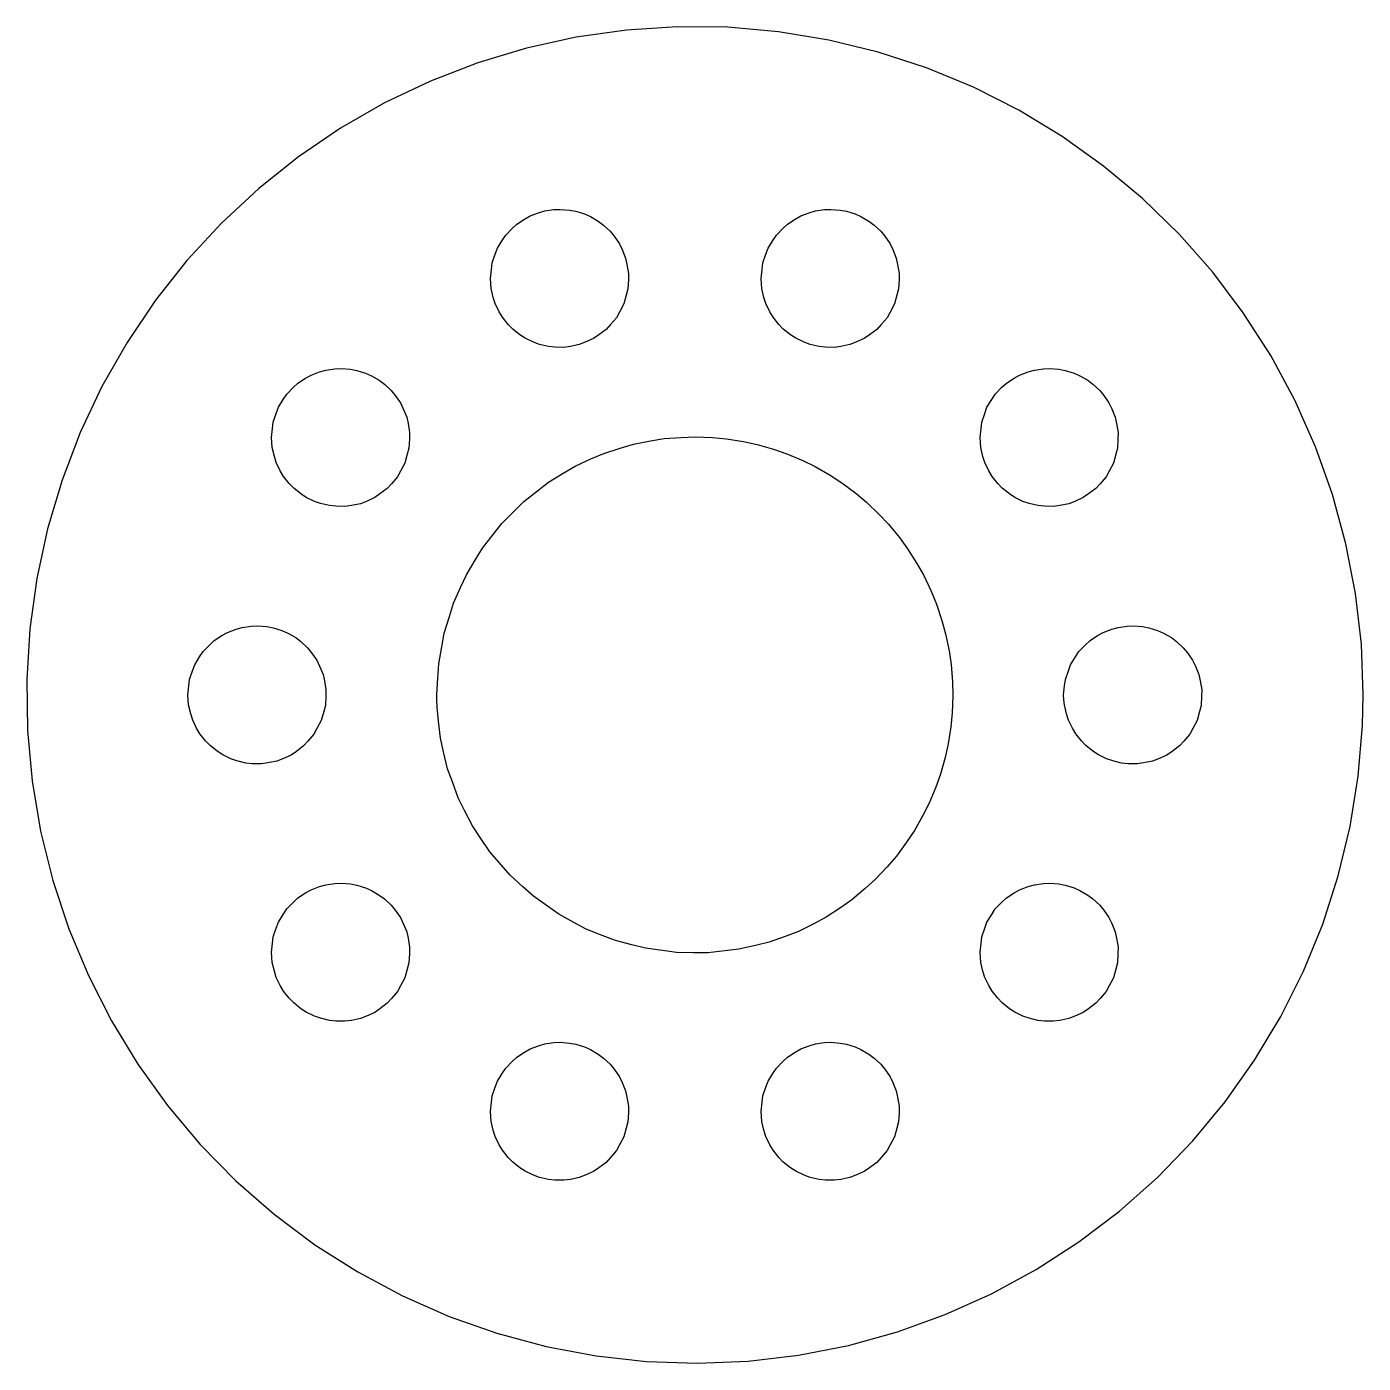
# Model space of a CAD drawing. Extents: x -92 to 14, y -27 to 27.
# Drawn here: x -14.5 to 14.5, y -14.5 to 14.49 of the extents above; entities that cross this region are included whole.
import ezdxf

# ---------------------------------------------------------------- set-up
doc = ezdxf.new("R2010")
doc.units = 0
doc.layers.get('0').update_dxf_attribs({"true_color": 0xffffff})

# ---------------------------------------------------------------- blocks, each defined once
blk = doc.blocks.new('блок 1')
for p, q in [((1.0445, 1.42506), (1.17944, 1.46395)), ((1.17944, 1.46395), (1.37516, 1.4916)), ((1.37516, 1.4916), (1.51544, 1.49806)), ((1.51544, 1.49806), (1.71247, 1.48233)), ((1.71247, 1.48233), (1.85041, 1.456)), ((1.85041, 1.456), (2.03925, 1.39763)), ((0.4693, 1.08206), (0.5721, 1.17776)), ((0.5721, 1.17776), (0.7373, 1.28616)), ((0.7373, 1.28616), (0.8595, 1.35535)), ((0.8595, 1.35535), (1.0445, 1.42506)), ((2.03925, 1.39763), (2.16729, 1.33997)), ((2.16729, 1.33997), (2.33884, 1.24178)), ((2.33884, 1.24178), (2.44997, 1.15593)), ((0.2539, 0.82323), (0.3317, 0.940193)), ((0.3317, 0.940193), (0.4693, 1.08206)), ((2.44997, 1.15593), (2.59595, 1.02267)), ((2.59595, 1.02267), (2.68408, 0.913342)), ((2.68408, 0.913342), (2.79745, 0.751428)), ((0.1022, 0.522914), (0.1506, 0.654737)), ((0.1506, 0.654737), (0.2539, 0.82323)), ((2.79745, 0.751428), (2.85776, 0.624607)), ((2.85776, 0.624607), (2.93305, 0.441851)), ((0.0217, 0.196463), (0.0381, 0.335926)), ((0.0381, 0.335926), (0.1022, 0.522914)), ((2.93305, 0.441851), (2.96223, 0.304486)), ((2.96223, 0.304486), (2.99581, 0.109701)), ((0, 0), (0.0217, 0.196463)), ((2.99581, 0.109701), (2.99225, -0.030682)), ((0.0066, -0.108968), (0, 0)), ((0.0167, -0.218735), (0.0066, -0.108968)), ((0.0621, -0.411125), (0.0167, -0.218735)), ((2.9825, -0.2281), (2.94642, -0.363812)), ((2.99225, -0.030682), (2.9825, -0.2281)), ((0.1038, -0.545228), (0.0621, -0.411125)), ((0.19, -0.723083), (0.1038, -0.545228)), ((2.89381, -0.554341), (2.80088, -0.728791)), ((2.94642, -0.363812), (2.89381, -0.554341)), ((0.2617, -0.843827), (0.19, -0.723083)), ((0.3847, -0.998568), (0.2617, -0.843827)), ((2.73423, -0.852399), (2.60546, -1.00235)), ((2.80088, -0.728791), (2.73423, -0.852399)), ((0.4825, -1.09934), (0.3847, -0.998568)), ((0.6363, -1.2235), (0.4825, -1.09934)), ((2.51191, -1.10709), (2.35351, -1.22532)), ((2.60546, -1.00235), (2.51191, -1.10709)), ((0.7548, -1.29878), (0.6363, -1.2235)), ((0.932, -1.38638), (0.7548, -1.29878)), ((1.06479, -1.43204), (0.932, -1.38638)), ((1.25683, -1.47884), (1.06479, -1.43204)), ((1.927, -1.43735), (1.73332, -1.47683)), ((2.05779, -1.38624), (1.927, -1.43735)), ((2.23818, -1.30544), (2.05779, -1.38624)), ((2.35351, -1.22532), (2.23818, -1.30544)), ((1.39661, -1.49239), (1.25683, -1.47884)), ((1.59423, -1.49614), (1.39661, -1.49239)), ((1.73332, -1.47683), (1.59423, -1.49614))]:
    blk.add_line(p, q)

msp = doc.modelspace()

# ---------------------------------------------------------------- linework, layer by layer
for p, q in [((-2.57731, 14.2691), (-3.65419, 14.032)), ((-1.48553, 14.4237), (-2.57731, 14.2691)), ((-0.385152, 14.4949), (-1.48553, 14.4237)), ((0.717449, 14.4822), (-0.385152, 14.4949)), ((1.8159, 14.3858), (0.717449, 14.4822)), ((2.90385, 14.2063), (1.8159, 14.3858)), ((-3.65419, 14.032), (-4.70994, 13.7137)), ((3.97501, 13.9445), (2.90385, 14.2063)), ((5.02318, 13.6021), (3.97501, 13.9445)), ((-4.70994, 13.7137), (-5.73844, 13.3162)), ((6.0423, 13.1811), (5.02318, 13.6021)), ((-5.73844, 13.3162), (-6.73377, 12.8416)), ((7.02648, 12.6838), (6.0423, 13.1811)), ((-6.73377, 12.8416), (-7.69015, 12.2928)), ((7.97002, 12.1132), (7.02648, 12.6838)), ((-7.69015, 12.2928), (-8.60206, 11.6728)), ((8.86748, 11.4725), (7.97002, 12.1132)), ((-8.60206, 11.6728), (-9.46422, 10.9854)), ((9.71365, 10.7655), (8.86748, 11.4725)), ((-9.46422, 10.9854), (-10.2717, 10.2344)), ((10.5036, 9.99617), (9.71365, 10.7655)), ((-3.57611, 10.3904), (-3.39116, 10.4601)), ((-3.39116, 10.4601), (-3.25622, 10.499)), ((-3.25622, 10.499), (-3.0605, 10.5266)), ((-3.0605, 10.5266), (-2.92022, 10.5331)), ((-2.92022, 10.5331), (-2.72319, 10.5174)), ((-2.72319, 10.5174), (-2.58525, 10.491)), ((-2.58525, 10.491), (-2.39641, 10.4327)), ((2.29521, 10.3904), (2.48017, 10.4601)), ((2.48017, 10.4601), (2.6151, 10.499)), ((2.6151, 10.499), (2.81082, 10.5266)), ((2.81082, 10.5266), (2.9511, 10.5331)), ((2.9511, 10.5331), (3.14813, 10.5174)), ((3.14813, 10.5174), (3.28607, 10.491)), ((3.28607, 10.491), (3.47491, 10.4327)), ((-10.2717, 10.2344), (-11.0197, 9.42426)), ((-3.96637, 10.1171), (-3.86359, 10.2128)), ((-3.86359, 10.2128), (-3.69831, 10.3212)), ((-3.69831, 10.3212), (-3.57611, 10.3904)), ((-2.39641, 10.4327), (-2.26837, 10.375)), ((-2.26837, 10.375), (-2.09682, 10.2768)), ((-2.09682, 10.2768), (-1.98569, 10.191)), ((-1.98569, 10.191), (-1.83971, 10.0577)), ((1.90495, 10.1171), (2.00773, 10.2128)), ((2.00773, 10.2128), (2.17301, 10.3212)), ((2.17301, 10.3212), (2.29521, 10.3904)), ((3.47491, 10.4327), (3.60295, 10.375)), ((3.60295, 10.375), (3.7745, 10.2768)), ((3.7745, 10.2768), (3.88563, 10.191)), ((3.88563, 10.191), (4.03162, 10.0577)), ((-4.18171, 9.85827), (-4.104, 9.97523)), ((-4.104, 9.97523), (-3.96637, 10.1171)), ((-1.83971, 10.0577), (-1.75158, 9.94838)), ((-1.75158, 9.94838), (-1.63821, 9.78647)), ((1.68961, 9.85827), (1.76732, 9.97523)), ((1.76732, 9.97523), (1.90495, 10.1171)), ((4.03162, 10.0577), (4.11975, 9.94838)), ((4.11975, 9.94838), (4.23312, 9.78647)), ((11.2329, 9.16908), (10.5036, 9.99617)), ((-4.33345, 9.55795), (-4.28505, 9.68978)), ((-4.28505, 9.68978), (-4.18171, 9.85827)), ((-1.63821, 9.78647), (-1.5779, 9.65965)), ((-1.5779, 9.65965), (-1.50261, 9.47689)), ((1.53787, 9.55795), (1.58627, 9.68978)), ((1.58627, 9.68978), (1.68961, 9.85827)), ((4.23312, 9.78647), (4.29342, 9.65965)), ((4.29342, 9.65965), (4.36871, 9.47689)), ((-11.0197, 9.42426), (-11.704, 8.55961)), ((-4.41396, 9.2315), (-4.39752, 9.37096)), ((-4.39752, 9.37096), (-4.33345, 9.55795)), ((-1.50261, 9.47689), (-1.47343, 9.33952)), ((-1.47343, 9.33952), (-1.43985, 9.14474)), ((1.45737, 9.2315), (1.4738, 9.37096)), ((1.4738, 9.37096), (1.53787, 9.55795)), ((4.36871, 9.47689), (4.39789, 9.33952)), ((4.39789, 9.33952), (4.43147, 9.14474)), ((-4.43566, 9.03504), (-4.41396, 9.2315)), ((-4.42904, 8.92607), (-4.43566, 9.03504)), ((-1.44341, 9.00435), (-1.45316, 8.80694)), ((-1.43985, 9.14474), (-1.44341, 9.00435)), ((1.43566, 9.03504), (1.45737, 9.2315)), ((1.44228, 8.92607), (1.43566, 9.03504)), ((4.42791, 9.00435), (4.41817, 8.80694)), ((4.43147, 9.14474), (4.42791, 9.00435)), ((11.8972, 8.28896), (11.2329, 9.16908)), ((-4.41891, 8.8163), (-4.42904, 8.92607)), ((-4.37358, 8.62391), (-4.41891, 8.8163)), ((-1.45316, 8.80694), (-1.48924, 8.67122)), ((1.45241, 8.8163), (1.44228, 8.92607)), ((1.49774, 8.62391), (1.45241, 8.8163)), ((4.41817, 8.80694), (4.38208, 8.67122)), ((-11.704, 8.55961), (-12.3206, 7.64546)), ((-4.33191, 8.48981), (-4.37358, 8.62391)), ((-4.24568, 8.31195), (-4.33191, 8.48981)), ((-1.54185, 8.48069), (-1.63478, 8.30625)), ((-1.48924, 8.67122), (-1.54185, 8.48069)), ((1.53941, 8.48981), (1.49774, 8.62391)), ((1.62565, 8.31195), (1.53941, 8.48981)), ((4.32947, 8.48069), (4.23654, 8.30625)), ((4.38208, 8.67122), (4.32947, 8.48069)), ((-4.17398, 8.19121), (-4.24568, 8.31195)), ((-4.05099, 8.03647), (-4.17398, 8.19121)), ((-1.70143, 8.18264), (-1.8302, 8.03268)), ((-1.63478, 8.30625), (-1.70143, 8.18264)), ((1.69735, 8.19121), (1.62565, 8.31195)), ((1.82033, 8.03647), (1.69735, 8.19121)), ((4.1699, 8.18264), (4.04112, 8.03268)), ((4.23654, 8.30625), (4.1699, 8.18264)), ((12.4927, 7.36091), (11.8972, 8.28896)), ((-3.95319, 7.9357), (-4.05099, 8.03647)), ((-3.7994, 7.81153), (-3.95319, 7.9357)), ((-1.92375, 7.92795), (-2.08215, 7.80972)), ((-1.8302, 8.03268), (-1.92375, 7.92795)), ((1.91813, 7.9357), (1.82033, 8.03647)), ((2.07192, 7.81153), (1.91813, 7.9357)), ((3.94757, 7.92795), (3.78917, 7.80972)), ((4.04112, 8.03268), (3.94757, 7.92795)), ((-12.3206, 7.64546), (-12.866, 6.68709)), ((-3.68085, 7.73625), (-3.7994, 7.81153)), ((-3.50366, 7.64866), (-3.68085, 7.73625)), ((-3.37087, 7.603), (-3.50366, 7.64866)), ((-3.17883, 7.55619), (-3.37087, 7.603)), ((-3.03905, 7.54265), (-3.17883, 7.55619)), ((-2.84143, 7.53889), (-3.03905, 7.54265)), ((-2.70234, 7.55821), (-2.84143, 7.53889)), ((-2.50866, 7.59768), (-2.70234, 7.55821)), ((-2.37787, 7.6488), (-2.50866, 7.59768)), ((-2.19748, 7.7296), (-2.37787, 7.6488)), ((-2.08215, 7.80972), (-2.19748, 7.7296)), ((2.19047, 7.73625), (2.07192, 7.81153)), ((2.36766, 7.64866), (2.19047, 7.73625)), ((2.50046, 7.603), (2.36766, 7.64866)), ((2.69249, 7.55619), (2.50046, 7.603)), ((2.83227, 7.54265), (2.69249, 7.55619)), ((3.02989, 7.53889), (2.83227, 7.54265)), ((3.16898, 7.55821), (3.02989, 7.53889)), ((3.36266, 7.59768), (3.16898, 7.55821)), ((3.49345, 7.6488), (3.36266, 7.59768)), ((3.67384, 7.7296), (3.49345, 7.6488)), ((3.78917, 7.80972), (3.67384, 7.7296)), ((13.0159, 6.39029), (12.4927, 7.36091)), ((-8.32611, 6.93931), (-8.14116, 7.00902)), ((-8.14116, 7.00902), (-8.00622, 7.04791)), ((-8.00622, 7.04791), (-7.8105, 7.07556)), ((-7.8105, 7.07556), (-7.67022, 7.08202)), ((-7.67022, 7.08202), (-7.47319, 7.06629)), ((-7.47319, 7.06629), (-7.33525, 7.03996)), ((-7.33525, 7.03996), (-7.14641, 6.98159)), ((-7.14641, 6.98159), (-7.01837, 6.92393)), ((7.04521, 6.93931), (7.23017, 7.00902)), ((7.23017, 7.00902), (7.3651, 7.04791)), ((7.3651, 7.04791), (7.56082, 7.07556)), ((7.56082, 7.07556), (7.7011, 7.08202)), ((7.7011, 7.08202), (7.89813, 7.06629)), ((7.89813, 7.06629), (8.03607, 7.03996)), ((8.03607, 7.03996), (8.22491, 6.98159)), ((8.22491, 6.98159), (8.35295, 6.92393)), ((-12.866, 6.68709), (-13.3369, 5.69005)), ((-8.71637, 6.66602), (-8.6136, 6.76172)), ((-8.6136, 6.76172), (-8.44832, 6.87012)), ((-8.44832, 6.87012), (-8.32611, 6.93931)), ((-7.01837, 6.92393), (-6.84682, 6.82575)), ((-6.84682, 6.82575), (-6.73569, 6.73989)), ((-6.73569, 6.73989), (-6.58971, 6.60663)), ((6.65495, 6.66602), (6.75773, 6.76172)), ((6.75773, 6.76172), (6.92301, 6.87012)), ((6.92301, 6.87012), (7.04521, 6.93931)), ((8.35295, 6.92393), (8.5245, 6.82575)), ((8.5245, 6.82575), (8.63563, 6.73989)), ((8.63563, 6.73989), (8.78162, 6.60663)), ((-9.03505, 6.2387), (-8.93171, 6.40719)), ((-8.93171, 6.40719), (-8.854, 6.52415)), ((-8.854, 6.52415), (-8.71637, 6.66602)), ((-6.58971, 6.60663), (-6.50158, 6.4973)), ((-6.50158, 6.4973), (-6.38821, 6.33539)), ((6.33627, 6.2387), (6.43961, 6.40719)), ((6.43961, 6.40719), (6.51732, 6.52415)), ((6.51732, 6.52415), (6.65495, 6.66602)), ((8.78162, 6.60663), (8.86975, 6.4973)), ((8.86975, 6.4973), (8.98312, 6.33539)), ((13.4639, 5.38271), (13.0159, 6.39029)), ((-9.14752, 5.91989), (-9.08345, 6.10687)), ((-9.08345, 6.10687), (-9.03505, 6.2387)), ((-6.38821, 6.33539), (-6.3279, 6.20857)), ((-6.3279, 6.20857), (-6.25261, 6.02581)), ((6.2238, 5.91989), (6.28787, 6.10687)), ((6.28787, 6.10687), (6.33627, 6.2387)), ((8.98312, 6.33539), (9.04342, 6.20857)), ((9.04342, 6.20857), (9.11871, 6.02581)), ((-9.16396, 5.78042), (-9.14752, 5.91989)), ((-6.25261, 6.02581), (-6.22344, 5.88845)), ((-6.22344, 5.88845), (-6.18986, 5.69366)), ((6.20737, 5.78042), (6.2238, 5.91989)), ((9.11871, 6.02581), (9.14789, 5.88845)), ((9.14789, 5.88845), (9.18147, 5.69366)), ((-13.3369, 5.69005), (-13.7308, 4.66011)), ((-9.18566, 5.58396), (-9.16396, 5.78042)), ((-9.17904, 5.47499), (-9.18566, 5.58396)), ((-6.19341, 5.55328), (-6.20316, 5.35586)), ((-6.18986, 5.69366), (-6.19341, 5.55328)), ((-1.33267, 5.43854), (-0.967093, 5.51001)), ((-0.967093, 5.51001), (-0.666714, 5.5595)), ((-0.666714, 5.5595), (-0.295216, 5.58676)), ((-0.295216, 5.58676), (0.008959, 5.59921)), ((0.008959, 5.59921), (0.381052, 5.58188)), ((0.381052, 5.58188), (0.684471, 5.5571)), ((0.684471, 5.5571), (1.05183, 5.49542)), ((6.18566, 5.58396), (6.20737, 5.78042)), ((6.19228, 5.47499), (6.18566, 5.58396)), ((9.17792, 5.55328), (9.16817, 5.35586)), ((9.18147, 5.69366), (9.17792, 5.55328)), ((-9.16891, 5.36522), (-9.17904, 5.47499)), ((-9.12358, 5.17283), (-9.16891, 5.36522)), ((-6.23924, 5.22015), (-6.29185, 5.02962)), ((-6.20316, 5.35586), (-6.23924, 5.22015)), ((-2.25861, 5.11729), (-1.97918, 5.2381)), ((-1.97918, 5.2381), (-1.62476, 5.35275)), ((-1.62476, 5.35275), (-1.33267, 5.43854)), ((1.05183, 5.49542), (1.34995, 5.43378)), ((1.34995, 5.43378), (1.7073, 5.32864)), ((1.7073, 5.32864), (1.99567, 5.23106)), ((1.99567, 5.23106), (2.33789, 5.08396)), ((6.20241, 5.36522), (6.19228, 5.47499)), ((6.24774, 5.17283), (6.20241, 5.36522)), ((9.13208, 5.22015), (9.07947, 5.02962)), ((9.16817, 5.35586), (9.13208, 5.22015)), ((13.834, 4.34401), (13.4639, 5.38271)), ((-9.08191, 5.03873), (-9.12358, 5.17283)), ((-8.99568, 4.86088), (-9.08191, 5.03873)), ((-6.29185, 5.02962), (-6.38478, 4.85517)), ((-2.85937, 4.80708), (-2.59678, 4.9611)), ((-2.59678, 4.9611), (-2.25861, 5.11729)), ((2.33789, 5.08396), (2.61219, 4.95191)), ((2.61219, 4.95191), (2.93438, 4.76497)), ((6.28941, 5.03873), (6.24774, 5.17283)), ((6.37565, 4.86088), (6.28941, 5.03873)), ((9.07947, 5.02962), (8.98654, 4.85517)), ((-13.7308, 4.66011), (-14.0452, 3.60321)), ((-8.92397, 4.74013), (-8.99568, 4.86088)), ((-8.80099, 4.58539), (-8.92397, 4.74013)), ((-6.45143, 4.73156), (-6.5802, 4.5816)), ((-6.38478, 4.85517), (-6.45143, 4.73156)), ((-3.17645, 4.6116), (-2.85937, 4.80708)), ((2.93438, 4.76497), (3.19051, 4.60042)), ((6.44735, 4.74013), (6.37565, 4.86088)), ((6.57033, 4.58539), (6.44735, 4.74013)), ((8.9199, 4.73156), (8.79112, 4.5816)), ((8.98654, 4.85517), (8.9199, 4.73156)), ((-8.70319, 4.48462), (-8.80099, 4.58539)), ((-8.5494, 4.36046), (-8.70319, 4.48462)), ((-8.43085, 4.28518), (-8.5494, 4.36046)), ((-6.83215, 4.35864), (-6.94748, 4.27852)), ((-6.67375, 4.47687), (-6.83215, 4.35864)), ((-6.5802, 4.5816), (-6.67375, 4.47687)), ((-3.70972, 4.19469), (-3.41828, 4.42667)), ((-3.41828, 4.42667), (-3.17645, 4.6116)), ((3.19051, 4.60042), (3.48804, 4.37631)), ((3.48804, 4.37631), (3.72217, 4.18172)), ((6.66813, 4.48462), (6.57033, 4.58539)), ((6.82192, 4.36046), (6.66813, 4.48462)), ((6.94047, 4.28518), (6.82192, 4.36046)), ((8.53918, 4.35864), (8.42384, 4.27852)), ((8.69758, 4.47687), (8.53918, 4.35864)), ((8.79112, 4.5816), (8.69758, 4.47687)), ((-8.25366, 4.19758), (-8.43085, 4.28518)), ((-8.12087, 4.15192), (-8.25366, 4.19758)), ((-7.92883, 4.10511), (-8.12087, 4.15192)), ((-7.78905, 4.09157), (-7.92883, 4.10511)), ((-7.59143, 4.08781), (-7.78905, 4.09157)), ((-7.45234, 4.10713), (-7.59143, 4.08781)), ((-7.25866, 4.1466), (-7.45234, 4.10713)), ((-7.12787, 4.19772), (-7.25866, 4.1466)), ((-6.94748, 4.27852), (-7.12787, 4.19772)), ((-3.92716, 3.98162), (-3.70972, 4.19469)), ((3.72217, 4.18172), (3.99078, 3.92365)), ((7.11766, 4.19758), (6.94047, 4.28518)), ((7.25046, 4.15192), (7.11766, 4.19758)), ((7.44249, 4.10511), (7.25046, 4.15192)), ((7.58227, 4.09157), (7.44249, 4.10511)), ((7.77989, 4.08781), (7.58227, 4.09157)), ((7.91898, 4.10713), (7.77989, 4.08781)), ((8.11266, 4.1466), (7.91898, 4.10713)), ((8.24346, 4.19772), (8.11266, 4.1466)), ((8.42384, 4.27852), (8.24346, 4.19772)), ((14.1241, 3.28018), (13.834, 4.34401)), ((-4.18879, 3.71647), (-3.92716, 3.98162)), ((3.99078, 3.92365), (4.1994, 3.70193)), ((-14.0452, 3.60321), (-14.2784, 2.52548)), ((-4.37859, 3.47845), (-4.18879, 3.71647)), ((4.1994, 3.70193), (4.43525, 3.41361)), ((-4.60666, 3.18393), (-4.37859, 3.47845)), ((4.43525, 3.41361), (4.61523, 3.16809)), ((14.3325, 2.19738), (14.1241, 3.28018)), ((-4.95721, 2.60486), (-4.76597, 2.92452)), ((-4.76597, 2.92452), (-4.60666, 3.18393)), ((4.61523, 3.16809), (4.81493, 2.85364)), ((4.81493, 2.85364), (4.96359, 2.58798)), ((-14.2784, 2.52548), (-14.429, 1.43314)), ((-5.23532, 1.98771), (-5.08366, 2.32793)), ((-5.08366, 2.32793), (-4.95721, 2.60486)), ((4.96359, 2.58798), (5.12428, 2.25192)), ((5.12428, 2.25192), (5.2394, 1.9701)), ((14.4581, 1.10188), (14.3325, 2.19738)), ((-5.32702, 1.69742), (-5.23532, 1.98771)), ((5.2394, 1.9701), (5.35877, 1.61725)), ((-5.43693, 1.3415), (-5.32702, 1.69742)), ((5.35877, 1.61725), (5.43861, 1.32347)), ((9.04451, 1.42506), (9.17944, 1.46395)), ((9.17944, 1.46395), (9.37516, 1.4916)), ((9.37516, 1.4916), (9.51544, 1.49806)), ((9.51544, 1.49806), (9.71247, 1.48233)), ((9.71247, 1.48233), (9.85041, 1.456)), ((9.85041, 1.456), (10.0393, 1.39763)), ((-14.429, 1.43314), (-14.4962, 0.332515)), ((-5.4925, 1.04219), (-5.43693, 1.3415)), ((5.43861, 1.32347), (5.51496, 0.958883)), ((8.46929, 1.08206), (8.57207, 1.17776)), ((8.57207, 1.17776), (8.73735, 1.28616)), ((8.73735, 1.28616), (8.85955, 1.35535)), ((8.85955, 1.35535), (9.04451, 1.42506)), ((10.0393, 1.39763), (10.1673, 1.33997)), ((10.1673, 1.33997), (10.3388, 1.24178)), ((10.3388, 1.24178), (10.45, 1.15593)), ((-5.55908, 0.675688), (-5.4925, 1.04219)), ((5.51496, 0.958883), (5.55834, 0.657561)), ((8.25395, 0.82323), (8.33166, 0.940193)), ((8.33166, 0.940193), (8.46929, 1.08206)), ((10.45, 1.15593), (10.596, 1.02267)), ((10.596, 1.02267), (10.6841, 0.913342)), ((10.6841, 0.913342), (10.7975, 0.751428)), ((14.5, 0), (14.4581, 1.10188)), ((-5.5777, 0.371829), (-5.55908, 0.675688)), ((5.55834, 0.657561), (5.59057, 0.28646)), ((8.10221, 0.522914), (8.15061, 0.654737)), ((8.15061, 0.654737), (8.25395, 0.82323)), ((10.7975, 0.751428), (10.8578, 0.624607)), ((10.8578, 0.624607), (10.9331, 0.441851)), ((-14.4962, 0.332515), (-14.4795, -0.770033)), ((-5.6, 0), (-5.5777, 0.371829)), ((8.0217, 0.196463), (8.03814, 0.335926)), ((8.03814, 0.335926), (8.10221, 0.522914)), ((10.9331, 0.441851), (10.9622, 0.304486)), ((10.9622, 0.304486), (10.9958, 0.109701)), ((-5.59789, -0.10252), (-5.6, 0)), ((5.59057, 0.28646), (5.59684, -0.017903)), ((8, 0), (8.0217, 0.196463)), ((8.00662, -0.108968), (8, 0)), ((10.9958, 0.109701), (10.9923, -0.030682)), ((14.4847, -0.664856), (14.5, 0)), ((-5.59345, -0.268667), (-5.59789, -0.10252)), ((-5.56233, -0.571502), (-5.59345, -0.268667)), ((5.59684, -0.017903), (5.58448, -0.390196)), ((8.01675, -0.218735), (8.00662, -0.108968)), ((8.06208, -0.411125), (8.01675, -0.218735)), ((10.9825, -0.2281), (10.9464, -0.363812)), ((10.9923, -0.030682), (10.9825, -0.2281)), ((-5.5202, -0.941609), (-5.56233, -0.571502)), ((5.58448, -0.390196), (5.55354, -0.693048)), ((8.10375, -0.545228), (8.06208, -0.411125)), ((8.18999, -0.723083), (8.10375, -0.545228)), ((10.8938, -0.554341), (10.8009, -0.728791)), ((10.9464, -0.363812), (10.8938, -0.554341)), ((-14.4795, -0.770033), (-14.3792, -1.86813)), ((5.55354, -0.693048), (5.49678, -1.0612)), ((8.26169, -0.843827), (8.18999, -0.723083)), ((8.38467, -0.998568), (8.26169, -0.843827)), ((10.7342, -0.852399), (10.6055, -1.00235)), ((10.8009, -0.728791), (10.7342, -0.852399)), ((14.3923, -1.76365), (14.4847, -0.664856)), ((-5.45235, -1.23838), (-5.5202, -0.941609)), ((5.49678, -1.0612), (5.4291, -1.35801)), ((8.48247, -1.09934), (8.38467, -0.998568)), ((8.63626, -1.2235), (8.48247, -1.09934)), ((10.5119, -1.10709), (10.3535, -1.22532)), ((10.6055, -1.00235), (10.5119, -1.10709)), ((-5.36629, -1.6008), (-5.45235, -1.23838)), ((5.4291, -1.35801), (5.32874, -1.71673)), ((8.75481, -1.29878), (8.63626, -1.2235)), ((8.932, -1.38638), (8.75481, -1.29878)), ((9.0648, -1.43204), (8.932, -1.38638)), ((9.25683, -1.47884), (9.0648, -1.43204)), ((9.927, -1.43735), (9.73332, -1.47683)), ((10.0578, -1.38624), (9.927, -1.43735)), ((10.2382, -1.30544), (10.0578, -1.38624)), ((10.3535, -1.22532), (10.2382, -1.30544)), ((-5.26271, -1.88707), (-5.36629, -1.6008)), ((5.32874, -1.71673), (5.22533, -2.00306)), ((9.39661, -1.49239), (9.25683, -1.47884)), ((9.59423, -1.49614), (9.39661, -1.49239)), ((9.73332, -1.47683), (9.59423, -1.49614)), ((-14.3792, -1.86813), (-14.1956, -2.95542)), ((-5.13395, -2.2366), (-5.26271, -1.88707)), ((5.22533, -2.00306), (5.08282, -2.34722)), ((14.2167, -2.85225), (14.3923, -1.76365)), ((-4.99619, -2.50808), (-5.13395, -2.2366)), ((-4.82658, -2.83972), (-4.99619, -2.50808)), ((5.08282, -2.34722), (4.94523, -2.61878)), ((-4.65671, -3.09235), (-4.82658, -2.83972)), ((4.94523, -2.61878), (4.76261, -2.94344)), ((13.9588, -3.92435), (14.2167, -2.85225)), ((-14.1956, -2.95542), (-13.93, -4.02562)), ((-4.44869, -3.40135), (-4.65671, -3.09235)), ((4.76261, -2.94344), (4.59289, -3.19617)), ((-4.20522, -3.68327), (-4.44869, -3.40135)), ((4.59289, -3.19617), (4.37277, -3.49668)), ((-4.00578, -3.91327), (-4.20522, -3.68327)), ((4.17347, -3.7268), (3.91902, -3.99884)), ((4.37277, -3.49668), (4.17347, -3.7268)), ((-13.93, -4.02562), (-13.5838, -5.07254)), ((-3.73036, -4.16407), (-4.00578, -3.91327)), ((3.91902, -3.99884), (3.69311, -4.20291)), ((13.6203, -4.97376), (13.9588, -3.92435)), ((-8.6136, -4.4062), (-8.44832, -4.2978)), ((-8.44832, -4.2978), (-8.32611, -4.22861)), ((-8.32611, -4.22861), (-8.14116, -4.1589)), ((-8.14116, -4.1589), (-8.00622, -4.12001)), ((-8.00622, -4.12001), (-7.8105, -4.09236)), ((-7.8105, -4.09236), (-7.67022, -4.0859)), ((-7.67022, -4.0859), (-7.47319, -4.10163)), ((-7.47319, -4.10163), (-7.33525, -4.12796)), ((-7.33525, -4.12796), (-7.14641, -4.18632)), ((-7.14641, -4.18632), (-7.01837, -4.24399)), ((-7.01837, -4.24399), (-6.84682, -4.34217)), ((-6.84682, -4.34217), (-6.73569, -4.42803)), ((-3.50433, -4.368), (-3.73036, -4.16407)), ((3.69311, -4.20291), (3.40797, -4.44259)), ((6.75773, -4.4062), (6.92301, -4.2978)), ((6.92301, -4.2978), (7.04521, -4.22861)), ((7.04521, -4.22861), (7.23017, -4.1589)), ((7.23017, -4.1589), (7.3651, -4.12001)), ((7.3651, -4.12001), (7.56082, -4.09236)), ((7.56082, -4.09236), (7.7011, -4.0859)), ((7.7011, -4.0859), (7.89813, -4.10163)), ((7.89813, -4.10163), (8.03607, -4.12796)), ((8.03607, -4.12796), (8.22491, -4.18632)), ((8.22491, -4.18632), (8.35295, -4.24399)), ((8.35295, -4.24399), (8.5245, -4.34217)), ((8.5245, -4.34217), (8.63563, -4.42803)), ((-8.854, -4.64377), (-8.71637, -4.50189)), ((-8.71637, -4.50189), (-8.6136, -4.4062)), ((-6.73569, -4.42803), (-6.58971, -4.56129)), ((-6.58971, -4.56129), (-6.50158, -4.67062)), ((-3.20091, -4.58408), (-3.50433, -4.368)), ((-2.95167, -4.75889), (-3.20091, -4.58408)), ((3.15884, -4.61755), (2.84709, -4.82144)), ((3.40797, -4.44259), (3.15884, -4.61755)), ((6.51732, -4.64377), (6.65495, -4.50189)), ((6.65495, -4.50189), (6.75773, -4.4062)), ((8.63563, -4.42803), (8.78162, -4.56129)), ((8.78162, -4.56129), (8.86975, -4.67062)), ((-9.08345, -5.06104), (-9.03505, -4.92922)), ((-9.03505, -4.92922), (-8.93171, -4.76073)), ((-8.93171, -4.76073), (-8.854, -4.64377)), ((-6.50158, -4.67062), (-6.38821, -4.83253)), ((-6.38821, -4.83253), (-6.3279, -4.95935)), ((-2.62461, -4.93716), (-2.95167, -4.75889)), ((2.84709, -4.82144), (2.57846, -4.96467)), ((6.28787, -5.06104), (6.33627, -4.92922)), ((6.33627, -4.92922), (6.43961, -4.76073)), ((6.43961, -4.76073), (6.51732, -4.64377)), ((8.86975, -4.67062), (8.98312, -4.83253)), ((8.98312, -4.83253), (9.04342, -4.95935)), ((-13.5838, -5.07254), (-13.159, -6.09013)), ((-9.14752, -5.24803), (-9.08345, -5.06104)), ((-6.3279, -4.95935), (-6.25261, -5.14211)), ((-6.25261, -5.14211), (-6.22344, -5.27947)), ((-2.35589, -5.08024), (-2.62461, -4.93716)), ((-2.00986, -5.21814), (-2.35589, -5.08024)), ((-1.72569, -5.32734), (-2.00986, -5.21814)), ((2.24459, -5.12984), (1.96048, -5.23921)), ((2.57846, -4.96467), (2.24459, -5.12984)), ((6.2238, -5.24803), (6.28787, -5.06104)), ((9.04342, -4.95935), (9.11871, -5.14211)), ((9.11871, -5.14211), (9.14789, -5.27947)), ((13.2029, -5.9944), (13.6203, -4.97376)), ((-9.18566, -5.58396), (-9.16396, -5.3875)), ((-9.16396, -5.3875), (-9.14752, -5.24803)), ((-6.22344, -5.27947), (-6.18986, -5.47426)), ((-6.18986, -5.47426), (-6.19341, -5.61464)), ((-1.36566, -5.4229), (-1.72569, -5.32734)), ((-1.07028, -5.49658), (-1.36566, -5.4229)), ((-0.701409, -5.54843), (-1.07028, -5.49658)), ((1.31392, -5.43715), (0.950384, -5.51836)), ((1.60925, -5.36328), (1.31392, -5.43715)), ((1.96048, -5.23921), (1.60925, -5.36328)), ((6.18566, -5.58396), (6.20737, -5.3875)), ((6.20737, -5.3875), (6.2238, -5.24803)), ((9.14789, -5.27947), (9.18147, -5.47426)), ((9.18147, -5.47426), (9.17792, -5.61464)), ((-9.17904, -5.69293), (-9.18566, -5.58396)), ((-9.16891, -5.80269), (-9.17904, -5.69293)), ((-6.19341, -5.61464), (-6.20316, -5.81206)), ((-0.399246, -5.5855), (-0.701409, -5.54843)), ((-0.026822, -5.59289), (-0.399246, -5.5855)), ((0.277606, -5.5928), (-0.026822, -5.59289)), ((0.648244, -5.55562), (0.277606, -5.5928)), ((0.950384, -5.51836), (0.648244, -5.55562)), ((6.19228, -5.69293), (6.18566, -5.58396)), ((6.20241, -5.80269), (6.19228, -5.69293)), ((9.17792, -5.61464), (9.16817, -5.81206)), ((-9.12358, -5.99508), (-9.16891, -5.80269)), ((-9.08191, -6.12919), (-9.12358, -5.99508)), ((-6.23924, -5.94777), (-6.29185, -6.1383)), ((-6.20316, -5.81206), (-6.23924, -5.94777)), ((6.24774, -5.99508), (6.20241, -5.80269)), ((6.28941, -6.12919), (6.24774, -5.99508)), ((9.13208, -5.94777), (9.07947, -6.1383)), ((9.16817, -5.81206), (9.13208, -5.94777)), ((12.7092, -6.98038), (13.2029, -5.9944)), ((-13.159, -6.09013), (-12.6582, -7.07249)), ((-8.99568, -6.30704), (-9.08191, -6.12919)), ((-8.92397, -6.42779), (-8.99568, -6.30704)), ((-6.38478, -6.31275), (-6.45143, -6.43636)), ((-6.29185, -6.1383), (-6.38478, -6.31275)), ((6.37565, -6.30704), (6.28941, -6.12919)), ((6.44735, -6.42779), (6.37565, -6.30704)), ((8.98654, -6.31275), (8.9199, -6.43636)), ((9.07947, -6.1383), (8.98654, -6.31275)), ((-8.80099, -6.58253), (-8.92397, -6.42779)), ((-8.70319, -6.6833), (-8.80099, -6.58253)), ((-6.5802, -6.58632), (-6.67375, -6.69105)), ((-6.45143, -6.43636), (-6.5802, -6.58632)), ((6.57033, -6.58253), (6.44735, -6.42779)), ((6.66813, -6.6833), (6.57033, -6.58253)), ((8.79112, -6.58632), (8.69758, -6.69105)), ((8.9199, -6.43636), (8.79112, -6.58632)), ((-8.5494, -6.80746), (-8.70319, -6.6833)), ((-8.43085, -6.88274), (-8.5494, -6.80746)), ((-8.25366, -6.97034), (-8.43085, -6.88274)), ((-6.94748, -6.8894), (-7.12787, -6.9702)), ((-6.83215, -6.80928), (-6.94748, -6.8894)), ((-6.67375, -6.69105), (-6.83215, -6.80928)), ((6.82192, -6.80746), (6.66813, -6.6833)), ((6.94047, -6.88274), (6.82192, -6.80746)), ((7.11766, -6.97034), (6.94047, -6.88274)), ((8.42384, -6.8894), (8.24346, -6.9702)), ((8.53918, -6.80928), (8.42384, -6.8894)), ((8.69758, -6.69105), (8.53918, -6.80928)), ((-12.6582, -7.07249), (-12.0841, -8.01396)), ((-8.12087, -7.016), (-8.25366, -6.97034)), ((-7.92883, -7.0628), (-8.12087, -7.016)), ((-7.78905, -7.07635), (-7.92883, -7.0628)), ((-7.59143, -7.0801), (-7.78905, -7.07635)), ((-7.45234, -7.06079), (-7.59143, -7.0801)), ((-7.25866, -7.02131), (-7.45234, -7.06079)), ((-7.12787, -6.9702), (-7.25866, -7.02131)), ((7.25046, -7.016), (7.11766, -6.97034)), ((7.44249, -7.0628), (7.25046, -7.016)), ((7.58227, -7.07635), (7.44249, -7.0628)), ((7.77989, -7.0801), (7.58227, -7.07635)), ((7.91898, -7.06079), (7.77989, -7.0801)), ((8.11266, -7.02131), (7.91898, -7.06079)), ((8.24346, -6.9702), (8.11266, -7.02131)), ((12.142, -7.92598), (12.7092, -6.98038)), ((-3.0605, -7.54343), (-2.92022, -7.53698)), ((-2.92022, -7.53698), (-2.72319, -7.55271)), ((2.81082, -7.54343), (2.9511, -7.53698)), ((2.9511, -7.53698), (3.14813, -7.55271)), ((-3.86359, -7.85728), (-3.69831, -7.74887)), ((-3.69831, -7.74887), (-3.57611, -7.67969)), ((-3.57611, -7.67969), (-3.39116, -7.60997)), ((-3.39116, -7.60997), (-3.25622, -7.57109)), ((-3.25622, -7.57109), (-3.0605, -7.54343)), ((-2.72319, -7.55271), (-2.58525, -7.57904)), ((-2.58525, -7.57904), (-2.39641, -7.6374)), ((-2.39641, -7.6374), (-2.26837, -7.69507)), ((-2.26837, -7.69507), (-2.09682, -7.79325)), ((-2.09682, -7.79325), (-1.98569, -7.8791)), ((2.00773, -7.85728), (2.17301, -7.74887)), ((2.17301, -7.74887), (2.29521, -7.67969)), ((2.29521, -7.67969), (2.48017, -7.60997)), ((2.48017, -7.60997), (2.6151, -7.57109)), ((2.6151, -7.57109), (2.81082, -7.54343)), ((3.14813, -7.55271), (3.28607, -7.57904)), ((3.28607, -7.57904), (3.47491, -7.6374)), ((3.47491, -7.6374), (3.60295, -7.69507)), ((3.60295, -7.69507), (3.7745, -7.79325)), ((3.7745, -7.79325), (3.88563, -7.8791)), ((-12.0841, -8.01396), (-11.4402, -8.90908)), ((-4.18171, -8.21181), (-4.104, -8.09484)), ((-4.104, -8.09484), (-3.96637, -7.95297)), ((-3.96637, -7.95297), (-3.86359, -7.85728)), ((-1.98569, -7.8791), (-1.83971, -8.01236)), ((-1.83971, -8.01236), (-1.75158, -8.12169)), ((1.68961, -8.21181), (1.76732, -8.09484)), ((1.76732, -8.09484), (1.90495, -7.95297)), ((1.90495, -7.95297), (2.00773, -7.85728)), ((3.88563, -7.8791), (4.03162, -8.01236)), ((4.03162, -8.01236), (4.11975, -8.12169)), ((11.5046, -8.82576), (12.142, -7.92598)), ((-4.33345, -8.51212), (-4.28505, -8.3803)), ((-4.28505, -8.3803), (-4.18171, -8.21181)), ((-1.75158, -8.12169), (-1.63821, -8.28361)), ((-1.63821, -8.28361), (-1.5779, -8.41043)), ((1.53787, -8.51212), (1.58627, -8.3803)), ((1.58627, -8.3803), (1.68961, -8.21181)), ((4.11975, -8.12169), (4.23312, -8.28361)), ((4.23312, -8.28361), (4.29342, -8.41043)), ((-4.39752, -8.69911), (-4.33345, -8.51212)), ((-1.5779, -8.41043), (-1.50261, -8.59319)), ((-1.50261, -8.59319), (-1.47343, -8.73055)), ((1.4738, -8.69911), (1.53787, -8.51212)), ((4.29342, -8.41043), (4.36871, -8.59319)), ((4.36871, -8.59319), (4.39789, -8.73055)), ((-11.4402, -8.90908), (-10.7301, -9.75267)), ((-4.43566, -9.03504), (-4.41396, -8.83857)), ((-4.41396, -8.83857), (-4.39752, -8.69911)), ((-1.47343, -8.73055), (-1.43985, -8.92534)), ((-1.43985, -8.92534), (-1.44341, -9.06572)), ((1.43566, -9.03504), (1.45737, -8.83857)), ((1.45737, -8.83857), (1.4738, -8.69911)), ((4.39789, -8.73055), (4.43147, -8.92534)), ((4.43147, -8.92534), (4.42791, -9.06572)), ((10.8007, -9.67449), (11.5046, -8.82576)), ((-4.42904, -9.14401), (-4.43566, -9.03504)), ((-4.41891, -9.25377), (-4.42904, -9.14401)), ((-4.37358, -9.44616), (-4.41891, -9.25377)), ((-1.45316, -9.26314), (-1.48924, -9.39885)), ((-1.44341, -9.06572), (-1.45316, -9.26314)), ((1.44228, -9.14401), (1.43566, -9.03504)), ((1.45241, -9.25377), (1.44228, -9.14401)), ((1.49774, -9.44616), (1.45241, -9.25377)), ((4.41817, -9.26314), (4.38208, -9.39885)), ((4.42791, -9.06572), (4.41817, -9.26314)), ((-4.33191, -9.58027), (-4.37358, -9.44616)), ((-1.48924, -9.39885), (-1.54185, -9.58938)), ((1.53941, -9.58027), (1.49774, -9.44616)), ((4.38208, -9.39885), (4.32947, -9.58938)), ((-10.7301, -9.75267), (-9.95797, -10.5399)), ((-4.24568, -9.75812), (-4.33191, -9.58027)), ((-4.17398, -9.87887), (-4.24568, -9.75812)), ((-1.63478, -9.76383), (-1.70143, -9.88744)), ((-1.54185, -9.58938), (-1.63478, -9.76383)), ((1.62565, -9.75812), (1.53941, -9.58027)), ((1.69735, -9.87887), (1.62565, -9.75812)), ((4.23654, -9.76383), (4.1699, -9.88744)), ((4.32947, -9.58938), (4.23654, -9.76383)), ((10.0343, -10.4673), (10.8007, -9.67449)), ((-4.05099, -10.0336), (-4.17398, -9.87887)), ((-3.95319, -10.1344), (-4.05099, -10.0336)), ((-3.7994, -10.2585), (-3.95319, -10.1344)), ((-1.92375, -10.1421), (-2.08215, -10.2604)), ((-1.8302, -10.0374), (-1.92375, -10.1421)), ((-1.70143, -9.88744), (-1.8302, -10.0374)), ((1.82033, -10.0336), (1.69735, -9.87887)), ((1.91813, -10.1344), (1.82033, -10.0336)), ((2.07192, -10.2585), (1.91813, -10.1344)), ((3.94757, -10.1421), (3.78917, -10.2604)), ((4.04112, -10.0374), (3.94757, -10.1421)), ((4.1699, -9.88744), (4.04112, -10.0374)), ((-3.68085, -10.3338), (-3.7994, -10.2585)), ((-3.50366, -10.4214), (-3.68085, -10.3338)), ((-3.37087, -10.4671), (-3.50366, -10.4214)), ((-2.37787, -10.4213), (-2.50866, -10.4724)), ((-2.19748, -10.3405), (-2.37787, -10.4213)), ((-2.08215, -10.2604), (-2.19748, -10.3405)), ((2.19047, -10.3338), (2.07192, -10.2585)), ((2.36766, -10.4214), (2.19047, -10.3338)), ((2.50046, -10.4671), (2.36766, -10.4214)), ((3.49345, -10.4213), (3.36266, -10.4724)), ((3.67384, -10.3405), (3.49345, -10.4213)), ((3.78917, -10.2604), (3.67384, -10.3405)), ((-9.95797, -10.5399), (-9.12823, -11.2661)), ((-3.17883, -10.5139), (-3.37087, -10.4671)), ((-3.03905, -10.5274), (-3.17883, -10.5139)), ((-2.84143, -10.5312), (-3.03905, -10.5274)), ((-2.70234, -10.5119), (-2.84143, -10.5312)), ((-2.50866, -10.4724), (-2.70234, -10.5119)), ((2.69249, -10.5139), (2.50046, -10.4671)), ((2.83227, -10.5274), (2.69249, -10.5139)), ((3.02989, -10.5312), (2.83227, -10.5274)), ((3.16898, -10.5119), (3.02989, -10.5312)), ((3.36266, -10.4724), (3.16898, -10.5119)), ((9.20981, -11.1995), (10.0343, -10.4673)), ((-9.12823, -11.2661), (-8.24571, -11.9272)), ((8.33211, -11.867), (9.20981, -11.1995)), ((7.40623, -12.4659), (8.33211, -11.867)), ((-8.24571, -11.9272), (-7.3155, -12.5193)), ((6.43751, -12.9926), (7.40623, -12.4659)), ((-7.3155, -12.5193), (-6.34298, -13.039)), ((-6.34298, -13.039), (-5.33379, -13.4833)), ((5.43157, -13.4443), (6.43751, -12.9926)), ((-5.33379, -13.4833), (-4.29374, -13.8497)), ((4.39421, -13.8181), (5.43157, -13.4443)), ((-4.29374, -13.8497), (-3.22887, -14.1359)), ((3.33144, -14.1121), (4.39421, -13.8181)), ((-3.22887, -14.1359), (-2.14532, -14.3404)), ((2.24941, -14.3245), (3.33144, -14.1121)), ((-2.14532, -14.3404), (-1.04937, -14.462)), ((-1.04937, -14.462), (0.052652, -14.4999)), ((0.052652, -14.4999), (1.15437, -14.454)), ((1.15437, -14.454), (2.24941, -14.3245))]:
    msp.add_line(p, q)

# ---------------------------------------------------------------- block references
msp.add_blockref('блок 1', (-11, 0))

doc.saveas('drawing.dxf')
